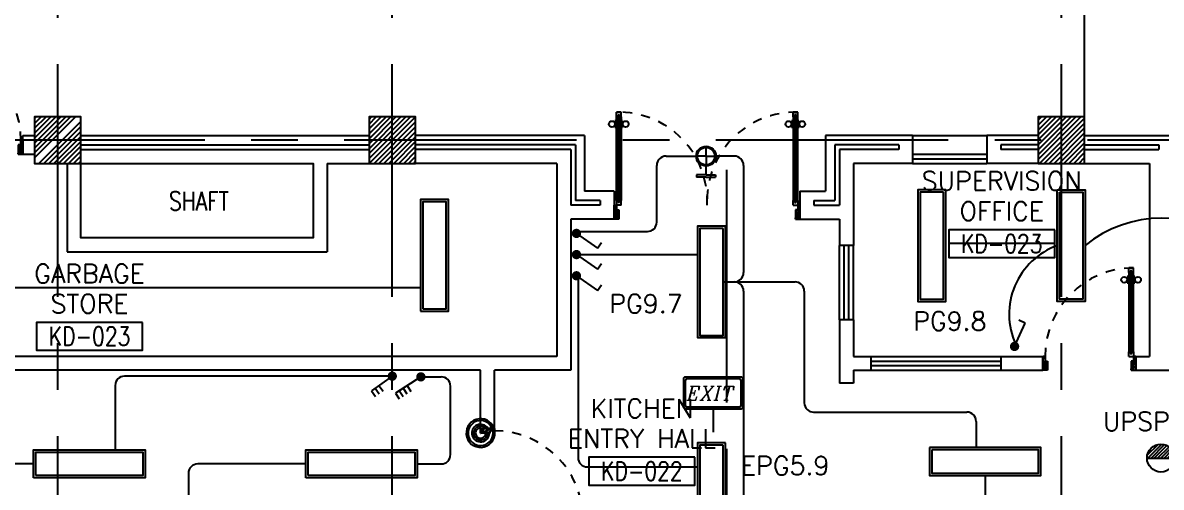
# Model space of a CAD drawing. Extents: x -0.4 to 93, y -13.2 to 77.1.
# Drawn here: x 62.29 to 74.54, y 60.84 to 65.83 of the extents above; entities that cross this region are included whole.
import ezdxf
from ezdxf.enums import TextEntityAlignment as Align

# ---------------------------------------------------------------- set-up
doc = ezdxf.new("R2010")
doc.units = 0
doc.header["$MEASUREMENT"] = 0
doc.header["$PDMODE"] = 3
doc.header["$PDSIZE"] = 0.1
for name, pattern in [('CENTERX2', [4, 2.5, -0.5, 0.5, -0.5]), ('HIDDEN', [0.375, 0.25, -0.125]), ('HIDDEN2', [0.1875, 0.125, -0.0625])]:
    doc.linetypes.add(name, pattern=pattern)
doc.layers.get('0').update_dxf_attribs({"linetype": 'CONTINUOUS'})
doc.layers.get('DEFPOINTS').update_dxf_attribs({"linetype": 'CONTINUOUS'})
for name, color, linetype in [('AX-DIM', 11, 'CONTINUOUS'), ('AXES', 11, 'CENTERX2'), ('CANOPY-LN', 11, 'CONTINUOUS'), ('COL', 11, 'CONTINUOUS'), ('DOOR', 11, 'CONTINUOUS'), ('E-CLINE', 2, 'CONTINUOUS'), ('E-HLINE', 2, 'HIDDEN'), ('E-LITE', 4, 'CONTINUOUS'), ('E-SWITCH', 4, 'CONTINUOUS'), ('E-TEXT', 4, 'CONTINUOUS'), ('E-TRXT', 4, 'CONTINUOUS'), ('EL-LITE', 4, 'CONTINUOUS'), ('HAT', 11, 'CONTINUOUS'), ('INSUL', 11, 'CONTINUOUS'), ('RM-BOX', 11, 'CONTINUOUS'), ('RM-NAME', 11, 'CONTINUOUS'), ('RM-NO', 11, 'CONTINUOUS'), ('STR', 11, 'CONTINUOUS'), ('WALL', 11, 'CONTINUOUS'), ('WIN', 11, 'CONTINUOUS')]:
    doc.layers.add(name, color=color, linetype=linetype)
doc.styles.add('ITALICC', font='italicc')
doc.styles.add('ROMANS', font='ROMANS.shx', dxfattribs={"width": 0.6})
doc.dimstyles.new('STANDARD in', dxfattribs={"dimtxt": 0.2, "dimasz": 0.1, "dimexe": 0.07, "dimexo": 0.05, "dimgap": 0.1, "dimtad": 1, "dimdec": 0, "dimlfac": 1000, "dimzin": 0, "dimdsep": 46, "dimtxsty": 'ROMANS', "dimblk": 'ARCHTICK', "dimcen": 0.05, "dimdle": 0.05, "dimclrd": 7, "dimclre": 7, "dimclrt": 2, "dimadec": 0, "dimazin": 0, "dimtfac": 1, "dimtdec": 0, "dimtmove": 2, "dimatfit": 3, "dimldrblk": 'ARCHTICK', "dimfxl": 0, "dimtolj": 1, "dimtzin": 0, "dimarcsym": 0})

# ---------------------------------------------------------------- blocks, each defined once
blk = doc.blocks.new('RM1')
at = {"layer": 'RM-BOX'}
blk.add_lwpolyline([(570, -200), (-570, -200), (-570, -500), (570, -500)], close=True, dxfattribs=at)
at = {"layer": 'RM-NAME', "style": 'ROMANS'}
for tag, p in [('ROOMNAME1', (0, 324)), ('ROOMNAME2', (0, 0))]:
    blk.add_attdef(tag, text='', height=200, dxfattribs=at).set_placement(p, align=Align.MIDDLE)
at = {"layer": 'RM-NO', "style": 'ROMANS', "width": 0.8}
blk.add_attdef('ROOMNO', text='', height=200, dxfattribs=at).set_placement((0, -350), align=Align.MIDDLE)
blk = doc.blocks.new('A$C010A25D0')
at = {"layer": 'DOOR', "color": 0, "linetype": 'ByBlock'}
for p, q in [((0, 2031), (0, 1981)), ((0, 1981), (0, 2031)), ((50, 2031), (0, 2031)), ((50, 1981), (0, 1981)), ((30, 2014), (30, 1998)), ((50, 2014), (30, 2014)), ((50, 1998), (30, 1998)), ((50, 2031), (50, 2014)), ((50, 1998), (50, 1981)), ((83, 2031), (83, 2038)), ((173, 2038), (83, 2038)), ((83, 1981), (83, 1974)), ((173, 1974), (83, 1974)), ((95, 2038), (95, 2047)), ((95, 2047), (160, 2047)), ((95, 2038), (160, 2038)), ((95, 1974), (95, 1965)), ((95, 1974), (160, 1974)), ((95, 1965), (160, 1965)), ((160, 2038), (160, 2047)), ((160, 1974), (160, 1965)), ((173, 2031), (173, 2038)), ((173, 1981), (173, 1974)), ((950, 2014), (950, 2031)), ((950, 2031), (1000, 2031)), ((970, 2014), (950, 2014)), ((950, 1981), (950, 1998)), ((950, 1998), (970, 1998)), ((1000, 1981), (950, 1981)), ((970, 1998), (970, 2014)), ((1000, 2056), (1000, 2031)), ((1000, 2056), (1150, 2056)), ((1000, 1981), (1000, 2031)), ((1000, 2031), (1050, 2031)), ((1050, 2031), (1050, 2006)), ((1050, 2006), (1150, 2006)), ((1150, 2006), (1150, 2056)), ((50, 131), (0, 131)), ((0, 131), (0, 81)), ((0, 81), (0, 131)), ((50, 114), (50, 131)), ((173, 138), (83, 138)), ((83, 131), (83, 138)), ((95, 147), (160, 147)), ((95, 138), (95, 147)), ((95, 138), (160, 138)), ((160, 138), (160, 147)), ((173, 131), (173, 138)), ((1000, 131), (950, 131)), ((950, 131), (950, 114)), ((1000, 131), (1000, 81)), ((50, 81), (0, 81)), ((50, 114), (30, 114)), ((30, 98), (30, 114)), ((50, 98), (30, 98)), ((50, 81), (50, 98)), ((83, 81), (83, 74)), ((173, 74), (83, 74)), ((95, 74), (160, 74)), ((95, 74), (95, 65)), ((95, 65), (160, 65)), ((160, 74), (160, 65)), ((173, 81), (173, 74)), ((950, 114), (970, 114)), ((970, 98), (950, 98)), ((950, 98), (950, 81)), ((950, 81), (1000, 81)), ((970, 114), (970, 98)), ((1000, 56), (1000, 81)), ((1000, 81), (1050, 81)), ((1000, 56), (1150, 56)), ((1050, 81), (1050, 106)), ((1050, 106), (1150, 106)), ((1150, 106), (1150, 56))]:
    blk.add_line(p, q, dxfattribs=at)
at = {"layer": 'DOOR', "linetype": 'ByBlock'}
for p, q in [((950, 2031), (50, 2031)), ((950, 2014), (50, 2014)), ((950, 1998), (50, 1998)), ((50, 1981), (950, 1981)), ((50, 131), (950, 131)), ((950, 114), (50, 114)), ((950, 98), (50, 98)), ((950, 81), (50, 81)), ((1150, 56), (1000, 56))]:
    blk.add_line(p, q, dxfattribs=at)
at = {"layer": 'DOOR', "color": 9, "linetype": 'ByBlock'}
for p, q in [((1150, 2006), (1037, 2056)), ((1150, 2006), (1050, 2019)), ((1150, 2006), (1110, 2056)), ((1150, 106), (1037, 56)), ((1150, 106), (1050, 93)), ((1150, 106), (1110, 56))]:
    blk.add_line(p, q, dxfattribs=at)
at = {"layer": 'DOOR', "color": 0, "linetype": 'ByBlock'}
for centre in [(128, 2079), (128, 1932), (128, 179), (128, 32)]:
    blk.add_circle(centre, 32.4, dxfattribs=at)
at = {"layer": 'DOOR', "linetype": 'HIDDEN', "ltscale": 0.5}
for centre, start, end in [((951, 2006), 178.494, 272.9568), ((951, 106), 87.0432, 181.506)]:
    blk.add_arc(centre, 951, start, end, dxfattribs=at)
at = {"layer": 'DOOR', "color": 9, "linetype": 'ByBlock'}
for centre, radius, start, end in [((1150, 2006), 154, 161.1053, 166.2858), ((1150, 2006), 134, 158.1598, 169.28), ((1150, 2006), 114, 154.0838, 167.3774), ((1150, 2006), 94.4, 148.0182, 180), ((1150, 2006), 74.4, 137.7764, 180), ((1150, 2006), 54.4, 113.2074, 180), ((1150, 2006), 34.4, 90, 180), ((1150, 2006), 14.4, 90, 180), ((1150, 106), 154, 193.7142, 198.8947), ((1150, 106), 134, 190.72, 201.8402), ((1150, 106), 114, 192.6226, 205.9162), ((1150, 106), 94.4, 180, 211.9818), ((1150, 106), 74.4, 180, 222.2236), ((1150, 106), 54.4, 180, 246.7926), ((1150, 106), 34.4, 180, 270), ((1150, 106), 14.4, 180, 270)]:
    blk.add_arc(centre, radius, start, end, dxfattribs=at)
at = {"layer": 'WALL'}
blk.add_line((1000, 56), (1150, 56), dxfattribs=at)
blk = doc.blocks.new('*X128')
at = {"color": 0}
for p, q in [((235129, 69560), (235570, 70001)), ((235129, 69613), (235517, 70001)), ((235129, 69666), (235464, 70001)), ((235129, 69719), (235411, 70001)), ((235129, 69772), (235358, 70001)), ((235129, 69825), (235305, 70001)), ((235129, 69878), (235252, 70001)), ((235129, 69931), (235199, 70001)), ((235129, 69984), (235146, 70001)), ((235176, 69501), (235629, 69953)), ((235229, 69501), (235629, 69900)), ((235282, 69501), (235629, 69847)), ((235335, 69501), (235629, 69794)), ((235388, 69501), (235629, 69741)), ((235441, 69501), (235629, 69688)), ((235494, 69501), (235629, 69635)), ((235547, 69501), (235629, 69582)), ((235600, 69501), (235629, 69529))]:
    blk.add_line(p, q, dxfattribs=at)
blk = doc.blocks.new('*X123')
at = {"color": 0}
for p, q in [((238729, 69553), (239176, 70001)), ((238729, 69606), (239123, 70001)), ((238729, 69659), (239070, 70001)), ((238729, 69712), (239017, 70001)), ((238729, 69765), (238964, 70001)), ((238729, 69818), (238911, 70001)), ((238729, 69871), (238858, 70001)), ((238729, 69924), (238805, 70001)), ((238729, 69978), (238752, 70001)), ((238729, 69500), (239229, 70000)), ((238782, 69501), (239229, 69947)), ((238835, 69501), (239229, 69894)), ((238888, 69501), (239229, 69841)), ((238941, 69501), (239229, 69788)), ((238994, 69501), (239229, 69735)), ((239048, 69501), (239229, 69682)), ((239101, 69501), (239229, 69629)), ((239154, 69501), (239229, 69576)), ((239207, 69501), (239229, 69523))]:
    blk.add_line(p, q, dxfattribs=at)
blk = doc.blocks.new('*X119')
at = {"color": 0}
for p, q in [((245929, 69541), (246389, 70001)), ((245929, 69594), (246336, 70001)), ((245929, 69647), (246283, 70001)), ((245929, 69700), (246230, 70001)), ((245929, 69753), (246177, 70001)), ((245929, 69806), (246124, 70001)), ((245929, 69859), (246071, 70001)), ((245929, 69912), (246018, 70001)), ((245929, 69965), (245965, 70001)), ((245942, 69501), (246429, 69988)), ((245995, 69501), (246429, 69935)), ((246048, 69501), (246429, 69882)), ((246101, 69501), (246429, 69829)), ((246154, 69501), (246429, 69776)), ((246207, 69501), (246429, 69723)), ((246260, 69501), (246429, 69670)), ((246313, 69501), (246429, 69617)), ((246366, 69501), (246429, 69563)), ((246419, 69501), (246429, 69510))]:
    blk.add_line(p, q, dxfattribs=at)
blk = doc.blocks.new('_ARCHTICK')
at = {"color": 0, "linetype": 'ByBlock', "const_width": 0.15}
blk.add_lwpolyline([(-0.5, -0.5), (0.5, 0.5)], dxfattribs=at)
blk = doc.blocks.new('*D186')
at = {"layer": 'AX-DIM', "color": 7, "lineweight": -2}
for p, q in [((6.23, 73.473), (6.23, 76.025)), ((80.92, 63.827), (80.92, 76.025)), ((6.18, 75.955), (80.97, 75.955))]:
    blk.add_line(p, q, dxfattribs=at)
at = {"layer": 'DEFPOINTS', "color": 0}
for p in [(80.92, 75.955), (6.23, 73.423), (80.92, 63.777)]:
    blk.add_point(p, dxfattribs=at)
at = {"layer": 'AX-DIM', "color": 7, "lineweight": -2, "xscale": 0.1, "yscale": 0.1, "zscale": 0.1, "rotation": 180}
blk.add_blockref('_ARCHTICK', (6.23, 75.955), dxfattribs=at)
at = {"layer": 'AX-DIM', "color": 7, "lineweight": -2, "xscale": 0.1, "yscale": 0.1, "zscale": 0.1}
blk.add_blockref('_ARCHTICK', (80.92, 75.955), dxfattribs=at)
at = {"layer": 'AX-DIM', "color": 2, "insert": (43.575, 76.155), "char_height": 0.2, "attachment_point": 5, "style": 'ROMANS'}
blk.add_mtext('\\A1;74690', dxfattribs=at)
blk = doc.blocks.new('DOOR1000')
at = {"layer": 'DOOR', "color": 7, "linetype": 'ByBlock'}
for p, q in [((-150, 0), (0, 0)), ((-150, 0), (-150, -25)), ((0, -50), (-114, 0)), ((0, -50), (-40, 0)), ((0, -50), (0, 0)), ((-1100, -25), (-1100, -75)), ((-1100, -75), (-1100, -25)), ((-1050, -25), (-1100, -25)), ((-1050, -75), (-1100, -75)), ((-1070, -42), (-1070, -58)), ((-1050, -42), (-1070, -42)), ((-1050, -58), (-1070, -58)), ((-1050, -25), (-1050, -42)), ((-1050, -58), (-1050, -75)), ((-1018, -25), (-1018, -18)), ((-928, -18), (-1018, -18)), ((-1018, -75), (-1018, -82)), ((-928, -82), (-1018, -82)), ((-1005, -18), (-1005, -9)), ((-1005, -9), (-940, -9)), ((-1005, -18), (-940, -18)), ((-1005, -82), (-1005, -91)), ((-1005, -82), (-940, -82)), ((-1005, -91), (-940, -91)), ((-940, -18), (-940, -9)), ((-940, -82), (-940, -91)), ((-928, -25), (-928, -18)), ((-928, -75), (-928, -82)), ((-200, -25), (-150, -25)), ((-200, -42), (-200, -25)), ((-180, -42), (-200, -42)), ((-200, -58), (-180, -58)), ((-200, -75), (-200, -58)), ((-150, -75), (-200, -75)), ((-180, -58), (-180, -42)), ((-150, -25), (-100, -25)), ((-150, -75), (-150, -25)), ((-100, -25), (-100, -50)), ((0, -50), (-100, -37)), ((-100, -50), (0, -50)), ((-150, -975), (-100, -975)), ((-150, -1000), (-150, -975)), ((0, -950), (-114, -1000)), ((-100, -975), (-100, -950)), ((0, -950), (-100, -963)), ((-100, -950), (0, -950)), ((0, -950), (-40, -1000)), ((0, -950), (0, -1000)), ((-150, -1000), (0, -1000)), ((0, -1000), (-150, -1000))]:
    blk.add_line(p, q, dxfattribs=at)
at = {"layer": 'DOOR', "linetype": 'ByBlock'}
for p, q in [((-200, -25), (-1050, -25)), ((-200, -42), (-1050, -42)), ((-200, -58), (-1050, -58)), ((-1050, -75), (-200, -75))]:
    blk.add_line(p, q, dxfattribs=at)
at = {"layer": 'DOOR', "color": 7, "linetype": 'ByBlock'}
for centre in [(-973, 24), (-973, -124)]:
    blk.add_circle(centre, 32.4, dxfattribs=at)
for centre, radius, start, end in [((0, -50), 154, 161.1053, 166.2858), ((0, -50), 94.4, 148.0182, 180), ((0, -50), 134, 158.1598, 169.28), ((0, -50), 114, 154.0838, 167.3774), ((0, -50), 74.4, 137.7764, 180), ((0, -50), 54.4, 113.2074, 180), ((0, -50), 34.4, 90, 180), ((0, -50), 14.4, 90, 180), ((0, -950), 134, 190.72, 201.8402), ((0, -950), 94.4, 180, 211.9818), ((0, -950), 74.4, 180, 222.2236), ((0, -950), 54.4, 180, 246.7926), ((0, -950), 34.4, 180, 270), ((0, -950), 14.4, 180, 270), ((0, -950), 154, 193.7142, 198.8947)]:
    blk.add_arc(centre, radius, start, end, dxfattribs=at)
at = {"layer": 'DOOR', "linetype": 'HIDDEN', "ltscale": 0.5}
blk.add_arc((-150, -25), 950, 180, 270, dxfattribs=at)
blk = doc.blocks.new('1G1W')
for p, q in [((0, 0), (0.55, 0)), ((0.55, 0), (0.55, -0.15))]:
    blk.add_line(p, q)
at = {"const_width": 0.1}
blk.add_lwpolyline([(-0.05, 0, 1), (0.05, 0, 1)], format="xyb", close=True, dxfattribs=at)
blk = doc.blocks.new('L24')
at = {"color": 4}
blk.add_lwpolyline([(-0.6, 0.15), (-0.6, -0.15), (0.6, -0.15), (0.6, 0.15)], close=True, dxfattribs=at)
at = {"layer": 'E-LITE', "color": 8}
blk.add_lwpolyline([(-0.575, 0.125), (-0.575, -0.125), (0.575, -0.125), (0.575, 0.125)], close=True, dxfattribs=at)
blk = doc.blocks.new('EXIT')
at = {"layer": 'E-LITE', "color": 4}
for p, q in [((-0.32, 0.15), (-0.32, -0.15)), ((0.3, 0.17), (-0.3, 0.17)), ((0.32, -0.15), (0.32, 0.15)), ((-0.3, -0.17), (0.3, -0.17))]:
    blk.add_line(p, q, dxfattribs=at)
at = {"layer": 'E-LITE', "color": 8}
for p, q in [((-0.3, 0.13), (-0.3, -0.13)), ((0.28, 0.15), (-0.28, 0.15)), ((0.3, -0.13), (0.3, 0.13)), ((-0.28, -0.15), (0.28, -0.15))]:
    blk.add_line(p, q, dxfattribs=at)
at = {"layer": 'E-LITE', "color": 4}
for centre, start, end in [((-0.3, 0.15), 90, 180), ((0.3, 0.15), 360, 90), ((-0.3, -0.15), 180, 270), ((0.3, -0.15), 270, 0)]:
    blk.add_arc(centre, 0.02, start, end, dxfattribs=at)
at = {"layer": 'E-LITE', "color": 8}
for centre, start, end in [((-0.28, 0.13), 90, 180), ((0.28, 0.13), 0, 90), ((-0.28, -0.13), 180, 270), ((0.28, -0.13), 270, 0)]:
    blk.add_arc(centre, 0.02, start, end, dxfattribs=at)
at = {"layer": 'E-LITE', "color": 5, "style": 'ITALICC'}
blk.add_text('EXIT', height=0.15, dxfattribs=at).set_placement((-0.284, -0.078))
blk = doc.blocks.new('GLOP')
at = {"layer": 'E-LITE', "color": 8}
for q in [(-187, 0), (0, 187), (187, 0), (0, -187)]:
    blk.add_line((0, 0), q, dxfattribs=at)
at = {"layer": 'E-LITE'}
blk.add_circle((0, 0), 212, dxfattribs=at)
at = {"layer": 'E-LITE', "color": 8}
blk.add_circle((0, 0), 187, dxfattribs=at)
blk = doc.blocks.new('DEC')
at = {"layer": 'E-CLINE', "color": 8}
for p, q in [((-25, 102), (0, 102)), ((-25, -102), (0, -102))]:
    blk.add_line(p, q, dxfattribs=at)
at = {"layer": 'E-LITE', "color": 8}
for q in [(-25, 102), (-25, -102)]:
    blk.add_line((-25, 0), q, dxfattribs=at)
at = {"layer": 'E-LITE'}
for p, q in [((0, 0), (0, 102)), ((0, 0), (0, -102)), ((-120, -3), (-25, -1))]:
    blk.add_line(p, q, dxfattribs=at)
at = {"layer": 'E-LITE', "xscale": 0.5, "yscale": 0.5, "zscale": 0.5}
blk.add_blockref('GLOP', (-225, 0), dxfattribs=at)
blk = doc.blocks.new('3G1W')
for p, q in [((0, 0), (0.55, 0)), ((0.35, 0), (0.35, -0.15)), ((0.45, 0), (0.45, -0.15)), ((0.55, 0), (0.55, -0.15))]:
    blk.add_line(p, q)
at = {"const_width": 0.1}
blk.add_lwpolyline([(-0.05, 0, 1), (0.05, 0, 1)], format="xyb", close=True, dxfattribs=at)
blk = doc.blocks.new('4G1W')
at = {"layer": 'E-SWITCH'}
for p, q in [((-325, 0), (-325, 75)), ((0, 0), (-325, 0)), ((-275, 0), (-275, 75)), ((-225, 0), (-225, 75)), ((-175, 0), (-175, 75))]:
    blk.add_line(p, q, dxfattribs=at)
at = {"layer": 'E-SWITCH', "const_width": 50}
blk.add_lwpolyline([(25, 0, 1), (-25, 0, 1)], format="xyb", close=True, dxfattribs=at)
blk = doc.blocks.new('EL')
at = {"layer": 'EL-LITE'}
h = blk.add_hatch(dxfattribs=at)
h.set_pattern_fill('ANSI31', color=4, scale=0.2, style=0)
h.set_pattern_definition([(45, (587.071197, 567.777136), (-0.0176776695, 0.0176776695), [])])
h.paths.add_polyline_path([(0.15, 0, 1), (-0.15, 0)])
at = {"layer": 'EL-LITE', "color": 4}
blk.add_line((-0.15, 0), (0.15, 0), dxfattribs=at)
blk.add_circle((0, 0), 0.15, dxfattribs=at)

msp = doc.modelspace()

# ---------------------------------------------------------------- linework, layer by layer
at = {"layer": 'AXES'}
for p, q in [((62.6695, -1.1143), (62.6695, 76.4248)), ((66.2695, -1.1143), (66.2695, 76.4248)), ((73.4695, -1.1143), (73.4695, 76.4248)), ((92.2523, 64.57), (22.4295, 64.57)), ((69.8695, 5.75), (69.8695, 64.57))]:
    msp.add_line(p, q, dxfattribs=at)
at = {"layer": 'CANOPY-LN', "linetype": 'HIDDEN2', "ltscale": 1.5}
msp.add_line((73.7195, 64.82), (73.7195, 66.97), dxfattribs=at)
at = {"layer": 'COL'}
for points in [[(62.9195, 64.32), (62.9195, 64.82), (62.4195, 64.82), (62.4195, 64.32)], [(66.5195, 64.32), (66.5195, 64.82), (66.0195, 64.82), (66.0195, 64.32)], [(73.7195, 64.32), (73.7195, 64.82), (73.2195, 64.82), (73.2195, 64.32)]]:
    msp.add_lwpolyline(points, close=True, dxfattribs=at)
at = {"layer": 'E-CLINE', "color": 4}
for p, q in [((65.3387, 61.0881), (64.1755, 61.0881)), ((64.0755, 60.9881), (64.0755, 58.9245))]:
    msp.add_line(p, q, dxfattribs=at)
msp.add_arc((64.1755, 60.9881), 0.1, 90, 180, dxfattribs=at)
at = {"layer": 'E-HLINE', "color": 4}
for p, q in [((69.723, 61.6815), (69.723, 61.3143)), ((62.4102, 61.0881), (61.6758, 61.0881))]:
    msp.add_line(p, q, dxfattribs=at)
at = {"layer": 'E-SWITCH', "color": 4}
for p, q in [((69.2153, 64.3978), (69.5403, 64.3978)), ((69.95, 64.3978), (69.7521, 64.3978)), ((69.1153, 63.6874), (69.1153, 64.2978)), ((70.05, 64.2978), (70.05, 63.1459)), ((68.2657, 63.5874), (69.0153, 63.5874)), ((73.3979, 63.4568), (72.2581, 63.4568)), ((68.2513, 63.3391), (69.5538, 63.3391)), ((62.0927, 62.9857), (66.5742, 62.9857)), ((68.2686, 63.0844), (68.2686, 61.1553)), ((69.8288, 63.0459), (70.6035, 63.0459)), ((69.8538, 63.0459), (69.95, 63.0459)), ((69.8538, 63.0459), (69.95, 63.0459)), ((70.05, 62.9459), (70.05, 58.3388)), ((70.7035, 62.9459), (70.7035, 61.7452)), ((66.2695, 62.032), (63.388, 62.032)), ((66.577, 62.0244), (66.7957, 62.0244)), ((63.288, 61.932), (63.288, 61.2381)), ((66.8957, 61.1881), (66.8957, 61.9244)), ((70.8035, 61.6452), (72.4525, 61.6452)), ((72.5525, 61.5452), (72.5525, 61.265)), ((66.5387, 61.0881), (66.7957, 61.0881)), ((68.3686, 61.0553), (69.5538, 61.0553)), ((72.6498, 60.965), (72.6498, 60.5134))]:
    msp.add_line(p, q, dxfattribs=at)
for centre, radius, start, end in [((69.2153, 64.2978), 0.1, 90, 180), ((69.95, 64.2978), 0.1, 0, 90), ((74.5524, 62.4291), 1.3027, 51.31422, 129.38186), ((69.0153, 63.6874), 0.1, 270, 360), ((73.6949, 62.6963), 0.7872, 109.99193, 204.11587), ((69.95, 63.1459), 0.1, 270, 0), ((69.95, 62.9459), 0.1, 0, 90), ((70.6035, 62.9459), 0.1, 0, 90), ((63.388, 61.932), 0.1, 90, 180), ((66.7957, 61.9244), 0.1, 0, 90), ((70.8035, 61.7452), 0.1, 180, 270), ((72.4525, 61.5452), 0.1, 0, 90), ((66.7957, 61.1881), 0.1, 270, 0), ((68.3686, 61.1553), 0.1, 180, 270)]:
    msp.add_arc(centre, radius, start, end, dxfattribs=at)
at = {"layer": 'INSUL'}
for p, q in [((62.9195, 64.52), (66.0195, 64.52)), ((62.9195, 64.47), (66.0195, 64.47)), ((68.2395, 64.52), (66.5195, 64.52)), ((68.1895, 64.47), (66.5195, 64.47)), ((68.1895, 64.47), (68.1895, 63.87)), ((68.2395, 64.52), (68.2395, 63.92)), ((71.7195, 64.52), (71.032, 64.52)), ((71.032, 64.52), (71.032, 63.92)), ((71.7195, 64.47), (71.082, 64.47)), ((71.082, 64.47), (71.082, 63.87)), ((71.7195, 64.52), (71.7195, 64.47)), ((72.8195, 64.52), (72.8195, 64.47)), ((73.2195, 64.52), (72.8195, 64.52)), ((73.2195, 64.47), (72.8195, 64.47)), ((73.7195, 64.52), (74.5195, 64.52)), ((73.7195, 64.47), (74.5195, 64.47)), ((74.5195, 64.52), (74.5195, 64.47)), ((68.507, 63.87), (68.1895, 63.87)), ((68.507, 63.92), (68.2395, 63.92)), ((68.507, 63.92), (68.507, 63.87)), ((70.807, 63.92), (70.807, 63.87)), ((70.807, 63.92), (71.032, 63.92)), ((70.807, 63.87), (71.082, 63.87))]:
    msp.add_line(p, q, dxfattribs=at)
at = {"layer": 'STR'}
msp.add_line((73.7195, 64.62), (73.7195, 68.17), dxfattribs=at)
at = {"layer": 'WALL'}
for p, q in [((62.2945, 64.42), (62.2945, 64.62)), ((62.2945, 64.62), (62.4195, 64.62)), ((62.9195, 64.62), (66.0195, 64.62)), ((68.3395, 64.62), (66.5195, 64.62)), ((68.3395, 64.62), (68.3395, 64.02)), ((71.8695, 64.62), (70.932, 64.62)), ((70.932, 64.62), (70.932, 64.02)), ((71.8695, 64.62), (71.8695, 64.32)), ((72.6695, 64.62), (72.6695, 64.32)), ((73.2195, 64.62), (72.6695, 64.62)), ((73.7195, 64.62), (74.6695, 64.62)), ((62.2945, 64.42), (62.4195, 64.42)), ((62.7695, 64.32), (62.7695, 63.37)), ((65.5695, 64.32), (65.5695, 63.37)), ((65.5695, 64.32), (66.0195, 64.32)), ((68.0395, 64.32), (66.5195, 64.32)), ((68.0395, 64.32), (68.0395, 63.72)), ((71.232, 64.32), (71.232, 63.4362)), ((71.8695, 64.32), (71.232, 64.32)), ((73.2195, 64.32), (72.6695, 64.32)), ((73.7195, 64.32), (74.4195, 64.32)), ((74.4195, 64.32), (74.4195, 62.245)), ((68.657, 64.02), (68.3395, 64.02)), ((68.657, 64.02), (68.657, 63.72)), ((70.657, 64.02), (70.657, 63.72)), ((70.657, 64.02), (70.932, 64.02)), ((68.0395, 63.72), (68.0395, 62.245)), ((68.657, 63.72), (68.1895, 63.72)), ((68.1895, 63.72), (68.1895, 62.095)), ((70.657, 63.72), (71.082, 63.72)), ((71.082, 63.72), (71.082, 63.4362)), ((62.7695, 63.37), (65.5695, 63.37)), ((71.232, 63.4362), (71.082, 63.4362)), ((71.082, 62.6362), (71.082, 61.9575)), ((71.232, 62.6362), (71.082, 62.6362)), ((71.232, 62.6362), (71.232, 62.245)), ((68.0395, 62.245), (60.3445, 62.245)), ((71.232, 62.245), (71.4179, 62.245)), ((71.4179, 62.245), (71.4179, 62.095)), ((72.8179, 62.245), (73.2695, 62.245)), ((72.8179, 62.245), (72.8179, 62.095)), ((73.2695, 62.245), (73.2695, 62.095)), ((74.2695, 62.245), (74.2695, 62.095)), ((74.2695, 62.245), (74.4195, 62.245)), ((67.2195, 62.095), (61.1945, 62.095)), ((67.2195, 61.47), (67.2195, 62.095)), ((68.1895, 62.095), (67.3695, 62.095)), ((67.3695, 61.47), (67.3695, 62.095)), ((71.232, 62.095), (71.232, 61.9575)), ((71.232, 62.095), (71.4179, 62.095)), ((72.8179, 62.095), (73.2695, 62.095)), ((74.2695, 62.095), (74.7195, 62.095)), ((71.232, 61.9575), (71.082, 61.9575)), ((67.2195, 61.47), (67.3695, 61.47))]:
    msp.add_line(p, q, dxfattribs=at)
msp.add_lwpolyline([(62.9195, 64.32), (65.4195, 64.32), (65.4195, 63.52), (62.9195, 63.52)], close=True, dxfattribs=at)
at = {"layer": 'WIN'}
for p, q in [((71.8695, 64.62), (72.6695, 64.62)), ((71.8695, 64.42), (72.6695, 64.42)), ((71.8695, 64.37), (72.6695, 64.37)), ((71.8695, 64.32), (72.6695, 64.32)), ((71.082, 62.6362), (71.082, 63.4362)), ((71.132, 62.6362), (71.132, 63.4362)), ((71.182, 62.6362), (71.182, 63.4362)), ((71.232, 62.6362), (71.232, 63.4362)), ((71.4179, 62.245), (72.8179, 62.245)), ((71.4179, 62.195), (72.8179, 62.195)), ((71.4179, 62.145), (72.8179, 62.145)), ((71.4179, 62.095), (72.8179, 62.095))]:
    msp.add_line(p, q, dxfattribs=at)

# ---------------------------------------------------------------- block references
at = {"layer": 'DOOR', "yscale": 0.0009999999892897904, "zscale": 0.001}
for p, xscale, rotation in [((61.2945, 64.42), -0.0009999999892897904, 90), ((74.2695, 62.095), 0.0009999999892897904, 270), ((67.2195, 60.47), 0.001000000047497451, 180)]:
    msp.add_blockref('DOOR1000', p, dxfattribs=dict(at, xscale=xscale, rotation=rotation))
at = {"layer": 'DOOR', "color": 0, "xscale": 0.0009999999892897904, "yscale": 0.0009999999892897904, "zscale": 0.001, "rotation": 270}
msp.add_blockref('A$C010A25D0', (68.6011, 64.8703), dxfattribs=at)
at = {"layer": 'E-CLINE', "color": 4, "xscale": 0.0009999999892897904, "yscale": 0.0009999999892897904, "zscale": 0.001, "rotation": 270}
msp.add_blockref('DEC', (69.6462, 64.1724), dxfattribs=at)
at = {"layer": 'E-CLINE', "xscale": -0.001, "yscale": 0.001, "zscale": 0.001, "rotation": 212.4171437218354}
msp.add_blockref('4G1W', (66.577, 62.0244), dxfattribs=at)
at = {"layer": 'E-LITE', "color": 4}
for p, rotation in [((72.0758, 63.4361), 270), ((66.7242, 63.3304), 90), ((69.7038, 63.0459), 270), ((69.7038, 60.7143), 270)]:
    msp.add_blockref('L24', p, dxfattribs=dict(at, rotation=rotation))
at = {"layer": 'E-LITE', "color": 4, "xscale": -1}
for p, rotation in [((73.5758, 63.4361), 90), ((63.0102, 61.0881), 180), ((65.9387, 61.0881), 180)]:
    msp.add_blockref('L24', p, dxfattribs=dict(at, rotation=rotation))
at = {"layer": 'E-LITE', "color": 4}
for name, p in [('EXIT', (69.723, 61.8515)), ('L24', (72.6498, 61.115))]:
    msp.add_blockref(name, p, dxfattribs=at)
at = {"layer": 'E-LITE'}
msp.add_blockref('EL', (74.5418, 61.1513), dxfattribs=at)
at = {"layer": 'E-SWITCH', "color": 4, "xscale": -0.5, "yscale": 0.5, "zscale": 0.5}
for name, p, rotation in [('1G1W', (68.2513, 63.5669), 144.9220362832552), ('1G1W', (68.2513, 63.3391), 144.9220362832552), ('1G1W', (68.2513, 63.1113), 144.9220362832552), ('1G1W', (72.9662, 62.3518), 245.8268406702815), ('3G1W', (66.2695, 62.032), 35.15285039031038)]:
    msp.add_blockref(name, p, dxfattribs=dict(at, rotation=rotation))
at = {"layer": 'HAT', "xscale": 0.001000000047497451, "yscale": 0.0009999999892897904, "zscale": 0.001}
for name in ['*X128', '*X123', '*X119']:
    msp.add_blockref(name, (-172.709, -5.181), dxfattribs=at)
at = {"layer": 'RM-NAME', "xscale": 0.001000000047497451, "yscale": 0.0009999999892897904, "zscale": 0.001}
for p, values in [((72.828, 63.8068), {'ROOMNO': 'KD-023', 'ROOMNAME2': 'OFFICE', 'ROOMNAME1': 'SUPERVISION'}), ((63.0114, 62.8106), {'ROOMNO': 'KD-023', 'ROOMNAME2': 'STORE', 'ROOMNAME1': 'GARBAGE'}), ((68.9554, 61.3613), {'ROOMNO': 'KD-022', 'ROOMNAME2': 'ENTRY HALL', 'ROOMNAME1': 'KITCHEN'})]:
    msp.add_blockref('RM1', p, dxfattribs=at).add_auto_attribs(values)

# ---------------------------------------------------------------- texts
at = {"layer": 'E-TEXT', "color": 4, "style": 'ROMANS'}
for s, p in [('PG9.7', (68.605, 62.7112)), ('PG9.8', (71.8757, 62.5247)), ('EPG5.9', (70.0222, 60.9703))]:
    msp.add_text(s, height=0.2, dxfattribs=at).set_placement(p)
at = {"layer": 'E-TRXT', "color": 4, "style": 'ROMANS'}
msp.add_text('UPSPB.8', height=0.2, dxfattribs=at).set_placement((73.9161, 61.4456))
at = {"layer": 'RM-NAME', "style": 'ROMANS', "width": 0.8}
msp.add_text('SHAFT', height=0.2, dxfattribs=at).set_placement((64.1879, 63.9149), align=Align.MIDDLE)

# ---------------------------------------------------------------- dimensions: what is measured, and where the dimension line sits
at = {"layer": 'AX-DIM'}
dim = msp.add_linear_dim(base=(80.9195, 75.9555), p1=(6.2295, 73.4228), p2=(80.9195, 63.7771), dimstyle='STANDARD in', dxfattribs=at)
dim.commit()
dim.dimension.update_dxf_attribs({"geometry": '*D186', "text_midpoint": (43.5745, 76.1555)})

doc.saveas('drawing.dxf')
